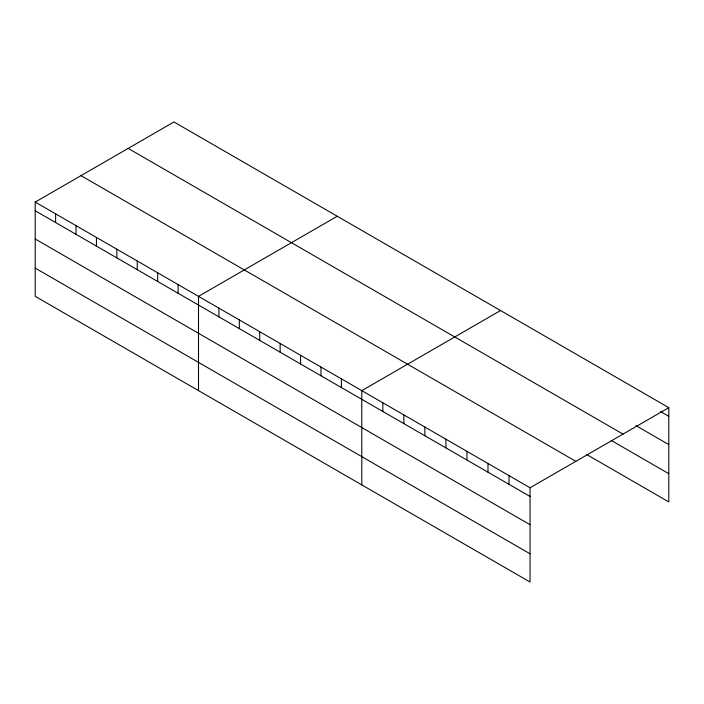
<?xml version="1.0" encoding="UTF-8"?>
<svg xmlns="http://www.w3.org/2000/svg" width="704" height="704" viewBox="0 0 704 704"><rect width="100%" height="100%" fill="white"/><g stroke="black" fill="none" stroke-linecap="round" stroke-linejoin="round"><path stroke-width="1.06" d="M35.2 202.074L530.042 487.775L530.042 582.032L35.2 296.331L35.2 202.074L173.958 121.968L668.8 407.669L668.8 501.926L586.502 454.406M337.251 216.251L198.502 296.358L198.502 390.614M500.553 310.526L361.794 390.641L361.794 484.898M530.042 487.775L668.8 407.669M660.572 411.602L668.8 416.346M635.879 425.586L668.8 444.585M128.163 148.403L623.014 434.104M611.195 440.422L668.8 473.686M80.986 175.639L575.837 461.34M35.2 210.76L530.042 496.461M35.2 238.999L530.042 524.7M35.2 268.092L530.042 553.793M509.018 475.631L509.018 484.317M487.986 463.487L487.986 472.173M466.954 451.352L466.954 460.029M445.922 439.208L445.922 447.894M424.89 427.064L424.89 435.75M403.858 414.92L403.858 423.606M382.826 402.776L382.826 411.462M341.387 378.849L341.387 387.534M320.971 367.066L320.971 375.751M300.564 355.282L300.564 363.968M280.148 343.499L280.148 352.185M259.732 331.716L259.732 340.402M239.325 319.924L239.325 328.61M218.909 308.141L218.909 316.826M178.086 284.574L178.086 293.26M157.678 272.791L157.678 281.477M137.262 260.999L137.262 269.685M116.846 249.216L116.846 257.902M96.439 237.433L96.439 246.118M76.023 225.65L76.023 234.335M55.616 213.866L55.616 222.552"/></g></svg>
